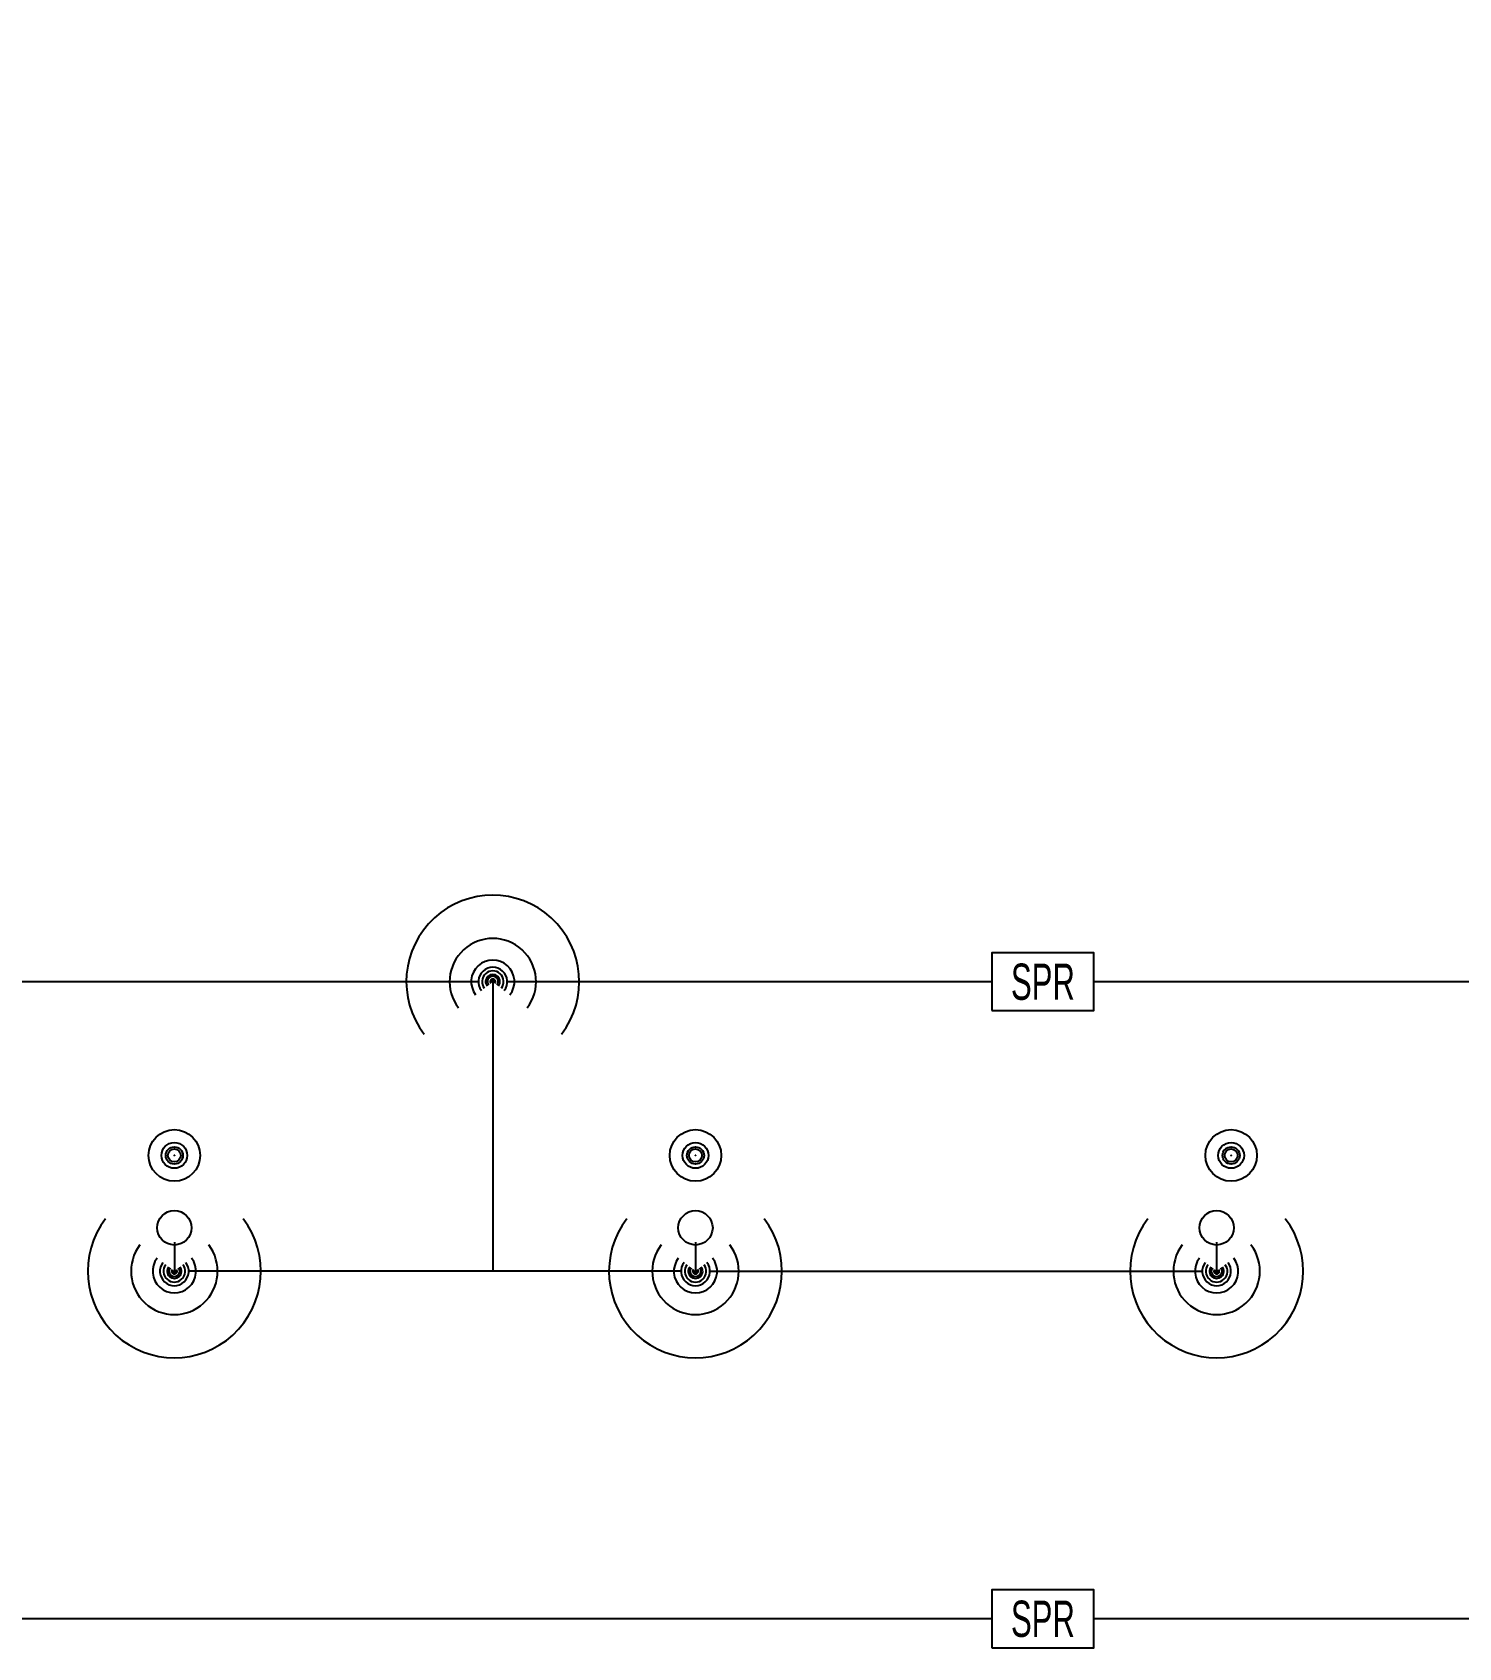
# Model space of a CAD drawing. Extents: x -3559 to 4847, y -109 to 1296.
# Drawn here: x -971.2 to -577.1, y 203.7 to 650 of the extents above; entities that cross this region are included whole.
import ezdxf
from ezdxf import colors
from ezdxf.entities.mleader import LeaderData, LeaderLine
from ezdxf.enums import TextEntityAlignment as Align
from ezdxf.math import Vec2, Vec3

# ---------------------------------------------------------------- set-up
doc = ezdxf.new("R2010")
doc.units = 0
doc.header["$LTSCALE"] = 48
doc.header["$MEASUREMENT"] = 0
for name, color, linetype in [('F-SPRK-HEAD-N', 2, 'Continuous'), ('F-SPRK-HEAD-N @ 1 (1)', 2, 'Continuous'), ('F-SPRK-HEAD-N @ 1 (2)', 2, 'Continuous'), ('F-SPRK-HEAD-N @ 128', 2, 'Continuous'), ('F-SPRK-HEAD-N @ 192', 2, 'Continuous'), ('F-SPRK-HEAD-N @ 48', 2, 'Continuous'), ('F-SPRK-HEAD-N @ 64', 2, 'Continuous'), ('F-SPRK-HEAD-N @ 96', 2, 'Continuous'), ('F-SPRN-N', 1, 'Continuous'), ('F-SPRN-N @ 1 (1)', 1, 'Continuous'), ('F-SPRN-N @ 1 (2)', 1, 'Continuous'), ('F-SPRN-N @ 12', 1, 'Continuous'), ('F-SPRN-N @ 128', 1, 'Continuous'), ('F-SPRN-N @ 16', 1, 'Continuous'), ('F-SPRN-N @ 192', 1, 'Continuous'), ('F-SPRN-N @ 2', 1, 'Continuous'), ('F-SPRN-N @ 24', 1, 'Continuous'), ('F-SPRN-N @ 384', 1, 'Continuous'), ('F-SPRN-N @ 4', 1, 'Continuous'), ('F-SPRN-N @ 48', 1, 'Continuous'), ('F-SPRN-N @ 64', 1, 'Continuous'), ('F-SPRN-N @ 768', 1, 'Continuous'), ('F-SPRN-N @ 8', 1, 'Continuous'), ('F-SPRN-N @ 96', 1, 'Continuous')]:
    doc.layers.add(name, color=color, linetype=linetype)
doc.layers.add('G-ANNO-TEXT', color=70, linetype='Continuous', lineweight=0)
doc.layers.get('0').freeze()
doc.styles.add('Arial', font='arial.ttf')
doc.styles.add('Arial Narrow', font='ARIALN.TTF')

# ---------------------------------------------------------------- blocks, each defined once
blk = doc.blocks.new('*U18')
at = {"layer": 'DEFPOINTS'}
blk.add_lwpolyline([(-0.11, -0.0625), (0.11, -0.0625), (0.11, 0.0625), (-0.11, 0.0625)], close=True, dxfattribs=at)
at = {"style": 'Arial Narrow', "width": 0.75}
blk.add_text('SPR', height=0.07812, dxfattribs=at).set_placement((0, 0), align=Align.MIDDLE)
blk = doc.blocks.new('*U12')
blk.add_circle((0, 0), 0.0371)
blk = doc.blocks.new('*U755')
at = {"layer": 'F-SPRK-HEAD-N @ 1 (1)'}
blk.add_blockref('*U12', (-932, 339.74), dxfattribs=at)
at = {"layer": 'F-SPRK-HEAD-N @ 1 (2)'}
blk.add_blockref('*U12', (-932, 339.74), dxfattribs=at)
at = {"layer": 'F-SPRK-HEAD-N @ 128', "xscale": 128, "yscale": 128, "zscale": 128}
blk.add_blockref('*U12', (-932, 319.74), dxfattribs=at)
at = {"layer": 'F-SPRK-HEAD-N @ 192', "xscale": 192, "yscale": 192, "zscale": 192}
blk.add_blockref('*U12', (-932, 339.74), dxfattribs=at)
at = {"layer": 'F-SPRK-HEAD-N @ 48', "xscale": 48, "yscale": 48, "zscale": 48}
blk.add_blockref('*U12', (-932, 339.74), dxfattribs=at)
at = {"layer": 'F-SPRK-HEAD-N @ 64', "xscale": 64, "yscale": 64, "zscale": 64}
blk.add_blockref('*U12', (-932, 339.74), dxfattribs=at)
at = {"layer": 'F-SPRK-HEAD-N @ 96', "xscale": 96, "yscale": 96, "zscale": 96}
blk.add_blockref('*U12', (-932, 339.74), dxfattribs=at)
blk = doc.blocks.new('*U756')
at = {"layer": 'F-SPRK-HEAD-N @ 1 (1)'}
blk.add_blockref('*U12', (-788, 339.74), dxfattribs=at)
at = {"layer": 'F-SPRK-HEAD-N @ 1 (2)'}
blk.add_blockref('*U12', (-788, 339.74), dxfattribs=at)
at = {"layer": 'F-SPRK-HEAD-N @ 128', "xscale": 128, "yscale": 128, "zscale": 128}
blk.add_blockref('*U12', (-788, 319.74), dxfattribs=at)
at = {"layer": 'F-SPRK-HEAD-N @ 192', "xscale": 192, "yscale": 192, "zscale": 192}
blk.add_blockref('*U12', (-788, 339.74), dxfattribs=at)
at = {"layer": 'F-SPRK-HEAD-N @ 48', "xscale": 48, "yscale": 48, "zscale": 48}
blk.add_blockref('*U12', (-788, 339.74), dxfattribs=at)
at = {"layer": 'F-SPRK-HEAD-N @ 64', "xscale": 64, "yscale": 64, "zscale": 64}
blk.add_blockref('*U12', (-788, 339.74), dxfattribs=at)
at = {"layer": 'F-SPRK-HEAD-N @ 96', "xscale": 96, "yscale": 96, "zscale": 96}
blk.add_blockref('*U12', (-788, 339.74), dxfattribs=at)
blk = doc.blocks.new('*U757')
at = {"layer": 'F-SPRK-HEAD-N @ 1 (1)'}
blk.add_blockref('*U12', (-640, 339.74), dxfattribs=at)
at = {"layer": 'F-SPRK-HEAD-N @ 1 (2)'}
blk.add_blockref('*U12', (-640, 339.74), dxfattribs=at)
at = {"layer": 'F-SPRK-HEAD-N @ 128', "xscale": 128, "yscale": 128, "zscale": 128}
blk.add_blockref('*U12', (-644, 319.74), dxfattribs=at)
at = {"layer": 'F-SPRK-HEAD-N @ 192', "xscale": 192, "yscale": 192, "zscale": 192}
blk.add_blockref('*U12', (-640, 339.74), dxfattribs=at)
at = {"layer": 'F-SPRK-HEAD-N @ 48', "xscale": 48, "yscale": 48, "zscale": 48}
blk.add_blockref('*U12', (-640, 339.74), dxfattribs=at)
at = {"layer": 'F-SPRK-HEAD-N @ 64', "xscale": 64, "yscale": 64, "zscale": 64}
blk.add_blockref('*U12', (-640, 339.74), dxfattribs=at)
at = {"layer": 'F-SPRK-HEAD-N @ 96', "xscale": 96, "yscale": 96, "zscale": 96}
blk.add_blockref('*U12', (-640, 339.74), dxfattribs=at)
blk = doc.blocks.new('*U13')
at = {"linetype": 'Continuous'}
blk.add_arc((0, 0), 0.03112, 232.56697, 127.43303, dxfattribs=at)
blk = doc.blocks.new('*U760')
at = {"layer": 'F-SPRN-N @ 1 (1)', "rotation": 270}
blk.add_blockref('*U13', (-932, 307.74), dxfattribs=at)
at = {"layer": 'F-SPRN-N @ 1 (2)', "rotation": 270}
blk.add_blockref('*U13', (-932, 307.74), dxfattribs=at)
at = {"layer": 'F-SPRN-N @ 12', "xscale": 12, "yscale": 12, "zscale": 12, "rotation": 270}
blk.add_blockref('*U13', (-932, 307.74), dxfattribs=at)
at = {"layer": 'F-SPRN-N @ 128', "xscale": 128, "yscale": 128, "zscale": 128, "rotation": 270}
blk.add_blockref('*U13', (-932, 307.74), dxfattribs=at)
at = {"layer": 'F-SPRN-N @ 16', "xscale": 16, "yscale": 16, "zscale": 16, "rotation": 270}
blk.add_blockref('*U13', (-932, 307.74), dxfattribs=at)
at = {"layer": 'F-SPRN-N @ 192', "xscale": 192, "yscale": 192, "zscale": 192, "rotation": 270}
blk.add_blockref('*U13', (-932, 307.74), dxfattribs=at)
at = {"layer": 'F-SPRN-N @ 2', "xscale": 2, "yscale": 2, "zscale": 2, "rotation": 270}
blk.add_blockref('*U13', (-932, 307.74), dxfattribs=at)
at = {"layer": 'F-SPRN-N @ 24', "xscale": 24, "yscale": 24, "zscale": 24, "rotation": 270}
blk.add_blockref('*U13', (-932, 307.74), dxfattribs=at)
at = {"layer": 'F-SPRN-N @ 384', "xscale": 384, "yscale": 384, "zscale": 384, "rotation": 270}
blk.add_blockref('*U13', (-932, 307.74), dxfattribs=at)
at = {"layer": 'F-SPRN-N @ 4', "xscale": 4, "yscale": 4, "zscale": 4, "rotation": 270}
blk.add_blockref('*U13', (-932, 307.74), dxfattribs=at)
at = {"layer": 'F-SPRN-N @ 48', "xscale": 48, "yscale": 48, "zscale": 48, "rotation": 270}
blk.add_blockref('*U13', (-932, 307.74), dxfattribs=at)
at = {"layer": 'F-SPRN-N @ 64', "xscale": 64, "yscale": 64, "zscale": 64, "rotation": 270}
blk.add_blockref('*U13', (-932, 307.74), dxfattribs=at)
at = {"layer": 'F-SPRN-N @ 768', "xscale": 768, "yscale": 768, "zscale": 768, "rotation": 270}
blk.add_blockref('*U13', (-932, 307.74), dxfattribs=at)
at = {"layer": 'F-SPRN-N @ 8', "xscale": 8, "yscale": 8, "zscale": 8, "rotation": 270}
blk.add_blockref('*U13', (-932, 307.74), dxfattribs=at)
at = {"layer": 'F-SPRN-N @ 96', "xscale": 96, "yscale": 96, "zscale": 96, "rotation": 270}
blk.add_blockref('*U13', (-932, 307.74), dxfattribs=at)
blk = doc.blocks.new('*U761')
at = {"layer": 'F-SPRN-N @ 1 (1)', "rotation": 270}
blk.add_blockref('*U13', (-788, 307.74), dxfattribs=at)
at = {"layer": 'F-SPRN-N @ 1 (2)', "rotation": 270}
blk.add_blockref('*U13', (-788, 307.74), dxfattribs=at)
at = {"layer": 'F-SPRN-N @ 12', "xscale": 12, "yscale": 12, "zscale": 12, "rotation": 270}
blk.add_blockref('*U13', (-788, 307.74), dxfattribs=at)
at = {"layer": 'F-SPRN-N @ 128', "xscale": 128, "yscale": 128, "zscale": 128, "rotation": 270}
blk.add_blockref('*U13', (-788, 307.74), dxfattribs=at)
at = {"layer": 'F-SPRN-N @ 16', "xscale": 16, "yscale": 16, "zscale": 16, "rotation": 270}
blk.add_blockref('*U13', (-788, 307.74), dxfattribs=at)
at = {"layer": 'F-SPRN-N @ 192', "xscale": 192, "yscale": 192, "zscale": 192, "rotation": 270}
blk.add_blockref('*U13', (-788, 307.74), dxfattribs=at)
at = {"layer": 'F-SPRN-N @ 2', "xscale": 2, "yscale": 2, "zscale": 2, "rotation": 270}
blk.add_blockref('*U13', (-788, 307.74), dxfattribs=at)
at = {"layer": 'F-SPRN-N @ 24', "xscale": 24, "yscale": 24, "zscale": 24, "rotation": 270}
blk.add_blockref('*U13', (-788, 307.74), dxfattribs=at)
at = {"layer": 'F-SPRN-N @ 384', "xscale": 384, "yscale": 384, "zscale": 384, "rotation": 270}
blk.add_blockref('*U13', (-788, 307.74), dxfattribs=at)
at = {"layer": 'F-SPRN-N @ 4', "xscale": 4, "yscale": 4, "zscale": 4, "rotation": 270}
blk.add_blockref('*U13', (-788, 307.74), dxfattribs=at)
at = {"layer": 'F-SPRN-N @ 48', "xscale": 48, "yscale": 48, "zscale": 48, "rotation": 270}
blk.add_blockref('*U13', (-788, 307.74), dxfattribs=at)
at = {"layer": 'F-SPRN-N @ 64', "xscale": 64, "yscale": 64, "zscale": 64, "rotation": 270}
blk.add_blockref('*U13', (-788, 307.74), dxfattribs=at)
at = {"layer": 'F-SPRN-N @ 768', "xscale": 768, "yscale": 768, "zscale": 768, "rotation": 270}
blk.add_blockref('*U13', (-788, 307.74), dxfattribs=at)
at = {"layer": 'F-SPRN-N @ 8', "xscale": 8, "yscale": 8, "zscale": 8, "rotation": 270}
blk.add_blockref('*U13', (-788, 307.74), dxfattribs=at)
at = {"layer": 'F-SPRN-N @ 96', "xscale": 96, "yscale": 96, "zscale": 96, "rotation": 270}
blk.add_blockref('*U13', (-788, 307.74), dxfattribs=at)
blk = doc.blocks.new('*U762')
at = {"layer": 'F-SPRN-N @ 1 (1)', "rotation": 270}
blk.add_blockref('*U13', (-644, 307.74), dxfattribs=at)
at = {"layer": 'F-SPRN-N @ 1 (2)', "rotation": 270}
blk.add_blockref('*U13', (-644, 307.74), dxfattribs=at)
at = {"layer": 'F-SPRN-N @ 12', "xscale": 12, "yscale": 12, "zscale": 12, "rotation": 270}
blk.add_blockref('*U13', (-644, 307.74), dxfattribs=at)
at = {"layer": 'F-SPRN-N @ 128', "xscale": 128, "yscale": 128, "zscale": 128, "rotation": 270}
blk.add_blockref('*U13', (-644, 307.74), dxfattribs=at)
at = {"layer": 'F-SPRN-N @ 16', "xscale": 16, "yscale": 16, "zscale": 16, "rotation": 270}
blk.add_blockref('*U13', (-644, 307.74), dxfattribs=at)
at = {"layer": 'F-SPRN-N @ 192', "xscale": 192, "yscale": 192, "zscale": 192, "rotation": 270}
blk.add_blockref('*U13', (-644, 307.74), dxfattribs=at)
at = {"layer": 'F-SPRN-N @ 2', "xscale": 2, "yscale": 2, "zscale": 2, "rotation": 270}
blk.add_blockref('*U13', (-644, 307.74), dxfattribs=at)
at = {"layer": 'F-SPRN-N @ 24', "xscale": 24, "yscale": 24, "zscale": 24, "rotation": 270}
blk.add_blockref('*U13', (-644, 307.74), dxfattribs=at)
at = {"layer": 'F-SPRN-N @ 384', "xscale": 384, "yscale": 384, "zscale": 384, "rotation": 270}
blk.add_blockref('*U13', (-644, 307.74), dxfattribs=at)
at = {"layer": 'F-SPRN-N @ 4', "xscale": 4, "yscale": 4, "zscale": 4, "rotation": 270}
blk.add_blockref('*U13', (-644, 307.74), dxfattribs=at)
at = {"layer": 'F-SPRN-N @ 48', "xscale": 48, "yscale": 48, "zscale": 48, "rotation": 270}
blk.add_blockref('*U13', (-644, 307.74), dxfattribs=at)
at = {"layer": 'F-SPRN-N @ 64', "xscale": 64, "yscale": 64, "zscale": 64, "rotation": 270}
blk.add_blockref('*U13', (-644, 307.74), dxfattribs=at)
at = {"layer": 'F-SPRN-N @ 768', "xscale": 768, "yscale": 768, "zscale": 768, "rotation": 270}
blk.add_blockref('*U13', (-644, 307.74), dxfattribs=at)
at = {"layer": 'F-SPRN-N @ 8', "xscale": 8, "yscale": 8, "zscale": 8, "rotation": 270}
blk.add_blockref('*U13', (-644, 307.74), dxfattribs=at)
at = {"layer": 'F-SPRN-N @ 96', "xscale": 96, "yscale": 96, "zscale": 96, "rotation": 270}
blk.add_blockref('*U13', (-644, 307.74), dxfattribs=at)
blk = doc.blocks.new('*U763')
at = {"layer": 'F-SPRN-N @ 1 (1)', "rotation": 89.99999999999999}
blk.add_blockref('*U13', (-844, 387.74), dxfattribs=at)
at = {"layer": 'F-SPRN-N @ 1 (2)', "rotation": 89.99999999999999}
blk.add_blockref('*U13', (-844, 387.74), dxfattribs=at)
at = {"layer": 'F-SPRN-N @ 12', "xscale": 12.00000000000001, "yscale": 12.00000000000001, "zscale": 12.00000000000001, "rotation": 89.99999999999999}
blk.add_blockref('*U13', (-844, 387.74), dxfattribs=at)
at = {"layer": 'F-SPRN-N @ 128', "xscale": 128.0000000000001, "yscale": 128.0000000000001, "zscale": 128.0000000000001, "rotation": 89.99999999999999}
blk.add_blockref('*U13', (-844, 387.74), dxfattribs=at)
at = {"layer": 'F-SPRN-N @ 16', "xscale": 16.00000000000002, "yscale": 16.00000000000002, "zscale": 16.00000000000002, "rotation": 89.99999999999999}
blk.add_blockref('*U13', (-844, 387.74), dxfattribs=at)
at = {"layer": 'F-SPRN-N @ 192', "xscale": 192.0000000000002, "yscale": 192.0000000000002, "zscale": 192.0000000000002, "rotation": 89.99999999999999}
blk.add_blockref('*U13', (-844, 387.74), dxfattribs=at)
at = {"layer": 'F-SPRN-N @ 2', "xscale": 2.000000000000002, "yscale": 2.000000000000002, "zscale": 2.000000000000002, "rotation": 89.99999999999999}
blk.add_blockref('*U13', (-844, 387.74), dxfattribs=at)
at = {"layer": 'F-SPRN-N @ 24', "xscale": 24.00000000000003, "yscale": 24.00000000000003, "zscale": 24.00000000000003, "rotation": 89.99999999999999}
blk.add_blockref('*U13', (-844, 387.74), dxfattribs=at)
at = {"layer": 'F-SPRN-N @ 384', "xscale": 384.0000000000005, "yscale": 384.0000000000005, "zscale": 384.0000000000005, "rotation": 89.99999999999999}
blk.add_blockref('*U13', (-844, 387.74), dxfattribs=at)
at = {"layer": 'F-SPRN-N @ 4', "xscale": 4.000000000000004, "yscale": 4.000000000000004, "zscale": 4.000000000000004, "rotation": 89.99999999999999}
blk.add_blockref('*U13', (-844, 387.74), dxfattribs=at)
at = {"layer": 'F-SPRN-N @ 48', "xscale": 48.00000000000006, "yscale": 48.00000000000006, "zscale": 48.00000000000006, "rotation": 89.99999999999999}
blk.add_blockref('*U13', (-844, 387.74), dxfattribs=at)
at = {"layer": 'F-SPRN-N @ 64', "xscale": 64.00000000000007, "yscale": 64.00000000000007, "zscale": 64.00000000000007, "rotation": 89.99999999999999}
blk.add_blockref('*U13', (-844, 387.74), dxfattribs=at)
at = {"layer": 'F-SPRN-N @ 768', "xscale": 768.0000000000009, "yscale": 768.0000000000009, "zscale": 768.0000000000009, "rotation": 89.99999999999999}
blk.add_blockref('*U13', (-844, 387.74), dxfattribs=at)
at = {"layer": 'F-SPRN-N @ 8', "xscale": 8.000000000000009, "yscale": 8.000000000000009, "zscale": 8.000000000000009, "rotation": 89.99999999999999}
blk.add_blockref('*U13', (-844, 387.74), dxfattribs=at)
at = {"layer": 'F-SPRN-N @ 96', "xscale": 96.00000000000011, "yscale": 96.00000000000011, "zscale": 96.00000000000011, "rotation": 89.99999999999999}
blk.add_blockref('*U13', (-844, 387.74), dxfattribs=at)

msp = doc.modelspace()

# ---------------------------------------------------------------- linework, layer by layer
at = {"layer": 'F-SPRN-N'}
for p, q in [((-847.98, 387.74), (-1373.92, 387.74)), ((-844, 387.74), (-844, 307.74)), ((-706.08, 387.74), (-840.02, 387.74)), ((-472, 387.74), (-677.92, 387.74)), ((-932, 315.74), (-932, 307.74)), ((-788, 315.74), (-788, 307.74)), ((-644, 315.74), (-644, 307.74)), ((-792, 307.74), (-928, 307.74)), ((-784, 307.74), (-648, 307.74)), ((-706.08, 211.74), (-1373.92, 211.74)), ((-212, 211.74), (-677.92, 211.74))]:
    msp.add_line(p, q, dxfattribs=at)

# ---------------------------------------------------------------- block references
at = {"layer": 'F-SPRK-HEAD-N'}
for name in ['*U755', '*U756', '*U757']:
    msp.add_blockref(name, (0, 0), dxfattribs=at)
at = {"layer": 'F-SPRN-N'}
for name in ['*U763', '*U760', '*U761', '*U762']:
    msp.add_blockref(name, (0, 0), dxfattribs=at)
at = {"layer": 'F-SPRN-N @ 128', "xscale": 128, "yscale": 128, "zscale": 128}
for p in [(-692, 387.74), (-692, 211.74)]:
    msp.add_blockref('*U18', p, dxfattribs=at)

# ---------------------------------------------------------------- leaders
at = {"layer": 'G-ANNO-TEXT'}
ml = msp.add_multileader_mtext('Standard', dxfattribs=at)
ml.set_content('LINEN CHUTE SPR RISER ', color=256, style='Arial')
ml.set_leader_properties(color=256, linetype='ByLayer', lineweight=-1)
ml.build(insert=Vec2(0, 0))
ml.multileader.update_dxf_attribs({"has_dogleg": 0, "dogleg_length": 0.125, "arrow_head_size": 16, "scale": 128})
ctx = ml.context
ctx.base_point, ctx.scale, ctx.char_height, ctx.arrow_head_size, ctx.landing_gap_size, ctx.plane_origin = Vec3(-1952, 643.74), 128, 12, 16, 4, Vec3(-1964, 491.74)
notes = []
notes.append((ctx, [(0, (1, 1, 0), (-1968, 643.74), (1, 0), 16, [(0, [(-1964, 491.74), (-1956, 643.74)], 0, [])])]))
ctx.mtext.insert, ctx.mtext.width, ctx.mtext.flow_direction = Vec3(-1948, 649.85), 53.0863, 5
for ctx, leaders in notes:
    for number, flags, end, landing, length, lines in leaders:
        leader = LeaderData()
        leader.index, (leader.has_last_leader_line, leader.has_dogleg_vector, leader.attachment_direction) = number, flags
        leader.last_leader_point, leader.dogleg_vector, leader.dogleg_length = Vec3(end), Vec3(landing), length
        for number, points, colour, breaks in lines:
            line = LeaderLine()
            line.index, line.vertices, line.color, line.breaks = number, Vec3.list(points), colors.encode_raw_color(colour), breaks
            leader.lines.append(line)
        ctx.leaders.append(leader)

doc.saveas('drawing.dxf')
